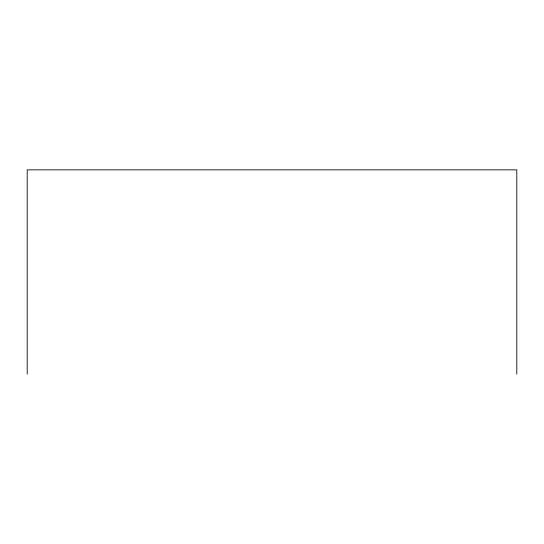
<?xml version="1.0" encoding="UTF-8"?>
<svg xmlns="http://www.w3.org/2000/svg" width="544" height="544" viewBox="0 0 544 544"><rect width="100%" height="100%" fill="white"/><g stroke="black" fill="none" stroke-linecap="round" stroke-linejoin="round"><path stroke-width="0.82" d="M516.8 374.143L516.8 169.857L27.2 169.857L27.2 374.143"/></g></svg>
